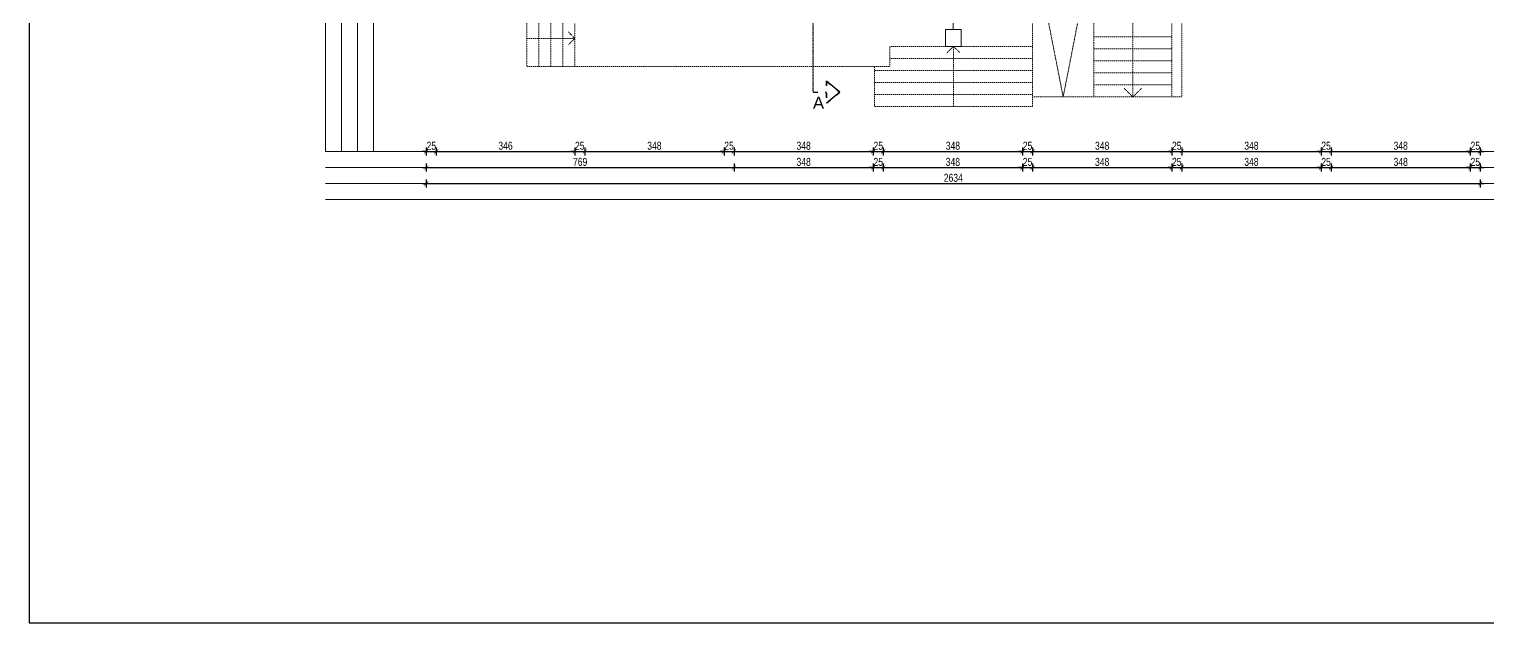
# Model space of a CAD drawing. Header units: millimetres. Extents: x 195897 to 285417, y -229751 to -116129.
# Drawn here: x 202089 to 205734, y -224978 to -223496 of the extents above; entities that cross this region are included whole.
import ezdxf
from ezdxf.enums import TextEntityAlignment as Align

# ---------------------------------------------------------------- set-up
doc = ezdxf.new("R2010")
doc.units = ezdxf.units.MM
doc.header["$PDMODE"] = 2
doc.linetypes.add('ACAD_ISO03W100', pattern=[30, 12, -18])
doc.linetypes.add('HIDDEN', pattern=[0.375, 0.25, -0.125])
doc.layers.get('0').update_dxf_attribs({"lineweight": 0})
doc.layers.get('Defpoints').update_dxf_attribs({"color": 250, "lineweight": 0})
for name, color, linetype, lineweight in [('05-podgled-tanko', 144, 'HIDDEN', 0), ('07-kote', 70, 'Continuous', 9), ('09-oznaka stavke', 1, 'Continuous', 0), ('Kote', 1, 'Continuous', 15)]:
    doc.layers.add(name, color=color, linetype=linetype, lineweight=lineweight)
doc.layers.add('SAST_Linija sastavnice', color=255, linetype='Continuous', plot=False)
doc.layers.add('zidovi', color=1, linetype='Continuous')
doc.styles.add('isocpeur', font='isocpeur.ttf')
doc.styles.add('OPIS', font='hrcom.shx', dxfattribs={"width": 0.8, "height": 20})
doc.styles.add('Tekst15', font='arial.ttf', dxfattribs={"height": 15})
doc.dimstyles.new('ISO-25', dxfattribs={"dimtxt": 20, "dimasz": 10, "dimexe": 10, "dimexo": 10, "dimgap": 4, "dimtad": 1, "dimdec": 0, "dimtxsty": 'OPIS', "dimblk": 'ARCHTICK', "dimcen": 10, "dimdle": 10, "dimadec": 0, "dimazin": 0, "dimtfac": 1, "dimtdec": 0, "dimtix": 1, "dimtmove": 0, "dimatfit": 3, "dimldrblk": 'ARCHTICK', "dimfxl": 10, "dimfxlon": 1, "dimarcsym": 0})

# ---------------------------------------------------------------- blocks, each defined once
blk = doc.blocks.new('_ArchTick')
at = {"color": 0, "linetype": 'ByBlock', "lineweight": 0, "const_width": 0.15}
blk.add_lwpolyline([(-0.5, -0.5), (0.5, 0.5)], dxfattribs=at)
blk = doc.blocks.new('*D704')
at = {"layer": '07-kote', "color": 0, "linetype": 'Continuous', "lineweight": -2, "ltscale": 0.5, "transparency": 16777216}
for p, q in [((203081.4, -223801), (203071.4, -223801)), ((203081.4, -223791), (203081.4, -223811)), ((203081.4, -223801), (203106.4, -223801)), ((203106.4, -223791), (203106.4, -223811)), ((203106.4, -223801), (203116.4, -223801))]:
    blk.add_line(p, q, dxfattribs=at)
at = {"layer": 'Defpoints', "color": 0, "linetype": 'Continuous', "ltscale": 0.5, "transparency": 16777216}
for p in [(203081.4, -223508.6), (203106.4, -223508.6), (203106.4, -223801)]:
    blk.add_point(p, dxfattribs=at)
at = {"layer": '07-kote', "color": 0, "linetype": 'Continuous', "lineweight": -2, "ltscale": 0.5, "transparency": 16777216, "xscale": 10, "yscale": 10, "zscale": 10}
blk.add_blockref('_ArchTick', (203081.4, -223801), dxfattribs=at)
at = {"layer": '07-kote', "color": 0, "linetype": 'Continuous', "lineweight": -2, "ltscale": 0.5, "transparency": 16777216, "xscale": 10, "yscale": 10, "zscale": 10, "rotation": 180}
blk.add_blockref('_ArchTick', (203106.4, -223801), dxfattribs=at)
at = {"layer": '07-kote', "color": 0, "linetype": 'Continuous', "lineweight": 15, "ltscale": 0.5, "transparency": 16777216, "insert": (203093.9, -223787), "char_height": 20, "attachment_point": 5, "style": 'OPIS'}
blk.add_mtext('25', dxfattribs=at)
blk = doc.blocks.new('*D705')
at = {"layer": '07-kote', "color": 0, "linetype": 'Continuous', "lineweight": -2, "ltscale": 0.5, "transparency": 16777216}
for p, q in [((203096.4, -223801), (203462.4, -223801)), ((203106.4, -223791), (203106.4, -223811)), ((203452.4, -223791), (203452.4, -223811))]:
    blk.add_line(p, q, dxfattribs=at)
at = {"layer": 'Defpoints', "color": 0, "linetype": 'Continuous', "ltscale": 0.5, "transparency": 16777216}
for p in [(203106.4, -223508.6), (203452.4, -223538.6), (203452.4, -223801)]:
    blk.add_point(p, dxfattribs=at)
at = {"layer": '07-kote', "color": 0, "linetype": 'Continuous', "lineweight": -2, "ltscale": 0.5, "transparency": 16777216, "xscale": 10, "yscale": 10, "zscale": 10, "rotation": 180}
blk.add_blockref('_ArchTick', (203106.4, -223801), dxfattribs=at)
at = {"layer": '07-kote', "color": 0, "linetype": 'Continuous', "lineweight": -2, "ltscale": 0.5, "transparency": 16777216, "xscale": 10, "yscale": 10, "zscale": 10}
blk.add_blockref('_ArchTick', (203452.4, -223801), dxfattribs=at)
at = {"layer": '07-kote', "color": 0, "linetype": 'Continuous', "lineweight": 15, "ltscale": 0.5, "transparency": 16777216, "insert": (203279.4, -223787), "char_height": 20, "attachment_point": 5, "style": 'OPIS'}
blk.add_mtext('346', dxfattribs=at)
blk = doc.blocks.new('*D706')
at = {"layer": '07-kote', "color": 0, "linetype": 'Continuous', "lineweight": -2, "ltscale": 0.5, "transparency": 16777216}
for p, q in [((203452.4, -223801), (203442.4, -223801)), ((203452.4, -223791), (203452.4, -223811)), ((203452.4, -223801), (203477.4, -223801)), ((203477.4, -223791), (203477.4, -223811)), ((203477.4, -223801), (203487.4, -223801))]:
    blk.add_line(p, q, dxfattribs=at)
at = {"layer": 'Defpoints', "color": 0, "linetype": 'Continuous', "ltscale": 0.5, "transparency": 16777216}
for p in [(203452.4, -223538.6), (203477.4, -223538.6), (203477.4, -223801)]:
    blk.add_point(p, dxfattribs=at)
at = {"layer": '07-kote', "color": 0, "linetype": 'Continuous', "lineweight": -2, "ltscale": 0.5, "transparency": 16777216, "xscale": 10, "yscale": 10, "zscale": 10}
blk.add_blockref('_ArchTick', (203452.4, -223801), dxfattribs=at)
at = {"layer": '07-kote', "color": 0, "linetype": 'Continuous', "lineweight": -2, "ltscale": 0.5, "transparency": 16777216, "xscale": 10, "yscale": 10, "zscale": 10, "rotation": 180}
blk.add_blockref('_ArchTick', (203477.4, -223801), dxfattribs=at)
at = {"layer": '07-kote', "color": 0, "linetype": 'Continuous', "lineweight": 15, "ltscale": 0.5, "transparency": 16777216, "insert": (203464.9, -223787), "char_height": 20, "attachment_point": 5, "style": 'OPIS'}
blk.add_mtext('25', dxfattribs=at)
blk = doc.blocks.new('*D707')
at = {"layer": '07-kote', "color": 0, "linetype": 'Continuous', "lineweight": -2, "ltscale": 0.5, "transparency": 16777216}
for p, q in [((203467.4, -223801), (203835.4, -223801)), ((203477.4, -223791), (203477.4, -223811)), ((203825.4, -223791), (203825.4, -223811))]:
    blk.add_line(p, q, dxfattribs=at)
at = {"layer": 'Defpoints', "color": 0, "linetype": 'Continuous', "ltscale": 0.5, "transparency": 16777216}
for p in [(203477.4, -223538.6), (203825.4, -223538.6), (203825.4, -223801)]:
    blk.add_point(p, dxfattribs=at)
at = {"layer": '07-kote', "color": 0, "linetype": 'Continuous', "lineweight": -2, "ltscale": 0.5, "transparency": 16777216, "xscale": 10, "yscale": 10, "zscale": 10, "rotation": 180}
blk.add_blockref('_ArchTick', (203477.4, -223801), dxfattribs=at)
at = {"layer": '07-kote', "color": 0, "linetype": 'Continuous', "lineweight": -2, "ltscale": 0.5, "transparency": 16777216, "xscale": 10, "yscale": 10, "zscale": 10}
blk.add_blockref('_ArchTick', (203825.4, -223801), dxfattribs=at)
at = {"layer": '07-kote', "color": 0, "linetype": 'Continuous', "lineweight": 15, "ltscale": 0.5, "transparency": 16777216, "insert": (203651.4, -223787), "char_height": 20, "attachment_point": 5, "style": 'OPIS'}
blk.add_mtext('348', dxfattribs=at)
blk = doc.blocks.new('*D708')
at = {"layer": '07-kote', "color": 0, "linetype": 'Continuous', "lineweight": -2, "ltscale": 0.5, "transparency": 16777216}
for p, q in [((203825.4, -223801), (203815.4, -223801)), ((203825.4, -223791), (203825.4, -223811)), ((203825.4, -223801), (203850.4, -223801)), ((203850.4, -223791), (203850.4, -223811)), ((203850.4, -223801), (203860.4, -223801))]:
    blk.add_line(p, q, dxfattribs=at)
at = {"layer": 'Defpoints', "color": 0, "linetype": 'Continuous', "ltscale": 0.5, "transparency": 16777216}
for p in [(203825.4, -223538.6), (203850.4, -223538.6), (203850.4, -223801)]:
    blk.add_point(p, dxfattribs=at)
at = {"layer": '07-kote', "color": 0, "linetype": 'Continuous', "lineweight": -2, "ltscale": 0.5, "transparency": 16777216, "xscale": 10, "yscale": 10, "zscale": 10}
blk.add_blockref('_ArchTick', (203825.4, -223801), dxfattribs=at)
at = {"layer": '07-kote', "color": 0, "linetype": 'Continuous', "lineweight": -2, "ltscale": 0.5, "transparency": 16777216, "xscale": 10, "yscale": 10, "zscale": 10, "rotation": 180}
blk.add_blockref('_ArchTick', (203850.4, -223801), dxfattribs=at)
at = {"layer": '07-kote', "color": 0, "linetype": 'Continuous', "lineweight": 15, "ltscale": 0.5, "transparency": 16777216, "insert": (203837.9, -223787), "char_height": 20, "attachment_point": 5, "style": 'OPIS'}
blk.add_mtext('25', dxfattribs=at)
blk = doc.blocks.new('*D709')
at = {"layer": '07-kote', "color": 0, "linetype": 'Continuous', "lineweight": -2, "ltscale": 0.5, "transparency": 16777216}
for p, q in [((203840.4, -223801), (204208.4, -223801)), ((203850.4, -223791), (203850.4, -223811)), ((204198.4, -223791), (204198.4, -223811))]:
    blk.add_line(p, q, dxfattribs=at)
at = {"layer": 'Defpoints', "color": 0, "linetype": 'Continuous', "ltscale": 0.5, "transparency": 16777216}
for p in [(203850.4, -223538.6), (204198.4, -223538.6), (204198.4, -223801)]:
    blk.add_point(p, dxfattribs=at)
at = {"layer": '07-kote', "color": 0, "linetype": 'Continuous', "lineweight": -2, "ltscale": 0.5, "transparency": 16777216, "xscale": 10, "yscale": 10, "zscale": 10, "rotation": 180}
blk.add_blockref('_ArchTick', (203850.4, -223801), dxfattribs=at)
at = {"layer": '07-kote', "color": 0, "linetype": 'Continuous', "lineweight": -2, "ltscale": 0.5, "transparency": 16777216, "xscale": 10, "yscale": 10, "zscale": 10}
blk.add_blockref('_ArchTick', (204198.4, -223801), dxfattribs=at)
at = {"layer": '07-kote', "color": 0, "linetype": 'Continuous', "lineweight": 15, "ltscale": 0.5, "transparency": 16777216, "insert": (204024.4, -223787), "char_height": 20, "attachment_point": 5, "style": 'OPIS'}
blk.add_mtext('348', dxfattribs=at)
blk = doc.blocks.new('*D710')
at = {"layer": '07-kote', "color": 0, "linetype": 'Continuous', "lineweight": -2, "ltscale": 0.5, "transparency": 16777216}
for p, q in [((204198.4, -223801), (204188.4, -223801)), ((204198.4, -223791), (204198.4, -223811)), ((204198.4, -223801), (204223.4, -223801)), ((204223.4, -223791), (204223.4, -223811)), ((204223.4, -223801), (204233.4, -223801))]:
    blk.add_line(p, q, dxfattribs=at)
at = {"layer": 'Defpoints', "color": 0, "linetype": 'Continuous', "ltscale": 0.5, "transparency": 16777216}
for p in [(204198.4, -223538.6), (204223.4, -223538.6), (204223.4, -223801)]:
    blk.add_point(p, dxfattribs=at)
at = {"layer": '07-kote', "color": 0, "linetype": 'Continuous', "lineweight": -2, "ltscale": 0.5, "transparency": 16777216, "xscale": 10, "yscale": 10, "zscale": 10}
blk.add_blockref('_ArchTick', (204198.4, -223801), dxfattribs=at)
at = {"layer": '07-kote', "color": 0, "linetype": 'Continuous', "lineweight": -2, "ltscale": 0.5, "transparency": 16777216, "xscale": 10, "yscale": 10, "zscale": 10, "rotation": 180}
blk.add_blockref('_ArchTick', (204223.4, -223801), dxfattribs=at)
at = {"layer": '07-kote', "color": 0, "linetype": 'Continuous', "lineweight": 15, "ltscale": 0.5, "transparency": 16777216, "insert": (204210.9, -223787), "char_height": 20, "attachment_point": 5, "style": 'OPIS'}
blk.add_mtext('25', dxfattribs=at)
blk = doc.blocks.new('*D711')
at = {"layer": '07-kote', "color": 0, "linetype": 'Continuous', "lineweight": -2, "ltscale": 0.5, "transparency": 16777216}
for p, q in [((204213.4, -223801), (204581.4, -223801)), ((204223.4, -223791), (204223.4, -223811)), ((204571.4, -223791), (204571.4, -223811))]:
    blk.add_line(p, q, dxfattribs=at)
at = {"layer": 'Defpoints', "color": 0, "linetype": 'Continuous', "ltscale": 0.5, "transparency": 16777216}
for p in [(204223.4, -223538.6), (204571.4, -223538.6), (204571.4, -223801)]:
    blk.add_point(p, dxfattribs=at)
at = {"layer": '07-kote', "color": 0, "linetype": 'Continuous', "lineweight": -2, "ltscale": 0.5, "transparency": 16777216, "xscale": 10, "yscale": 10, "zscale": 10, "rotation": 180}
blk.add_blockref('_ArchTick', (204223.4, -223801), dxfattribs=at)
at = {"layer": '07-kote', "color": 0, "linetype": 'Continuous', "lineweight": -2, "ltscale": 0.5, "transparency": 16777216, "xscale": 10, "yscale": 10, "zscale": 10}
blk.add_blockref('_ArchTick', (204571.4, -223801), dxfattribs=at)
at = {"layer": '07-kote', "color": 0, "linetype": 'Continuous', "lineweight": 15, "ltscale": 0.5, "transparency": 16777216, "insert": (204397.4, -223787), "char_height": 20, "attachment_point": 5, "style": 'OPIS'}
blk.add_mtext('348', dxfattribs=at)
blk = doc.blocks.new('*D712')
at = {"layer": '07-kote', "color": 0, "linetype": 'Continuous', "lineweight": -2, "ltscale": 0.5, "transparency": 16777216}
for p, q in [((204571.4, -223801), (204561.4, -223801)), ((204571.4, -223791), (204571.4, -223811)), ((204571.4, -223801), (204596.4, -223801)), ((204596.4, -223791), (204596.4, -223811)), ((204596.4, -223801), (204606.4, -223801))]:
    blk.add_line(p, q, dxfattribs=at)
at = {"layer": 'Defpoints', "color": 0, "linetype": 'Continuous', "ltscale": 0.5, "transparency": 16777216}
for p in [(204571.4, -223538.6), (204596.4, -223538.6), (204596.4, -223801)]:
    blk.add_point(p, dxfattribs=at)
at = {"layer": '07-kote', "color": 0, "linetype": 'Continuous', "lineweight": -2, "ltscale": 0.5, "transparency": 16777216, "xscale": 10, "yscale": 10, "zscale": 10}
blk.add_blockref('_ArchTick', (204571.4, -223801), dxfattribs=at)
at = {"layer": '07-kote', "color": 0, "linetype": 'Continuous', "lineweight": -2, "ltscale": 0.5, "transparency": 16777216, "xscale": 10, "yscale": 10, "zscale": 10, "rotation": 180}
blk.add_blockref('_ArchTick', (204596.4, -223801), dxfattribs=at)
at = {"layer": '07-kote', "color": 0, "linetype": 'Continuous', "lineweight": 15, "ltscale": 0.5, "transparency": 16777216, "insert": (204583.9, -223787), "char_height": 20, "attachment_point": 5, "style": 'OPIS'}
blk.add_mtext('25', dxfattribs=at)
blk = doc.blocks.new('*D713')
at = {"layer": '07-kote', "color": 0, "linetype": 'Continuous', "lineweight": -2, "ltscale": 0.5, "transparency": 16777216}
for p, q in [((204586.4, -223801), (204954.4, -223801)), ((204596.4, -223791), (204596.4, -223811)), ((204944.4, -223791), (204944.4, -223811))]:
    blk.add_line(p, q, dxfattribs=at)
at = {"layer": 'Defpoints', "color": 0, "linetype": 'Continuous', "ltscale": 0.5, "transparency": 16777216}
for p in [(204944.4, -223314.6), (204596.4, -223538.6), (204944.4, -223801)]:
    blk.add_point(p, dxfattribs=at)
at = {"layer": '07-kote', "color": 0, "linetype": 'Continuous', "lineweight": -2, "ltscale": 0.5, "transparency": 16777216, "xscale": 10, "yscale": 10, "zscale": 10, "rotation": 180}
blk.add_blockref('_ArchTick', (204596.4, -223801), dxfattribs=at)
at = {"layer": '07-kote', "color": 0, "linetype": 'Continuous', "lineweight": -2, "ltscale": 0.5, "transparency": 16777216, "xscale": 10, "yscale": 10, "zscale": 10}
blk.add_blockref('_ArchTick', (204944.4, -223801), dxfattribs=at)
at = {"layer": '07-kote', "color": 0, "linetype": 'Continuous', "lineweight": 15, "ltscale": 0.5, "transparency": 16777216, "insert": (204770.4, -223787), "char_height": 20, "attachment_point": 5, "style": 'OPIS'}
blk.add_mtext('348', dxfattribs=at)
blk = doc.blocks.new('*D714')
at = {"layer": '07-kote', "color": 0, "linetype": 'Continuous', "lineweight": -2, "ltscale": 0.5, "transparency": 16777216}
for p, q in [((204944.4, -223801), (204934.4, -223801)), ((204944.4, -223791), (204944.4, -223811)), ((204944.4, -223801), (204969.4, -223801)), ((204969.4, -223791), (204969.4, -223811)), ((204969.4, -223801), (204979.4, -223801))]:
    blk.add_line(p, q, dxfattribs=at)
at = {"layer": 'Defpoints', "color": 0, "linetype": 'Continuous', "ltscale": 0.5, "transparency": 16777216}
for p in [(204944.4, -223314.6), (204969.4, -223314.6), (204969.4, -223801)]:
    blk.add_point(p, dxfattribs=at)
at = {"layer": '07-kote', "color": 0, "linetype": 'Continuous', "lineweight": -2, "ltscale": 0.5, "transparency": 16777216, "xscale": 10, "yscale": 10, "zscale": 10}
blk.add_blockref('_ArchTick', (204944.4, -223801), dxfattribs=at)
at = {"layer": '07-kote', "color": 0, "linetype": 'Continuous', "lineweight": -2, "ltscale": 0.5, "transparency": 16777216, "xscale": 10, "yscale": 10, "zscale": 10, "rotation": 180}
blk.add_blockref('_ArchTick', (204969.4, -223801), dxfattribs=at)
at = {"layer": '07-kote', "color": 0, "linetype": 'Continuous', "lineweight": 15, "ltscale": 0.5, "transparency": 16777216, "insert": (204956.9, -223787), "char_height": 20, "attachment_point": 5, "style": 'OPIS'}
blk.add_mtext('25', dxfattribs=at)
blk = doc.blocks.new('*D715')
at = {"layer": '07-kote', "color": 0, "linetype": 'Continuous', "lineweight": -2, "ltscale": 0.5, "transparency": 16777216}
for p, q in [((204959.4, -223801), (205327.4, -223801)), ((204969.4, -223791), (204969.4, -223811)), ((205317.4, -223791), (205317.4, -223811))]:
    blk.add_line(p, q, dxfattribs=at)
at = {"layer": 'Defpoints', "color": 0, "linetype": 'Continuous', "ltscale": 0.5, "transparency": 16777216}
for p in [(204969.4, -223314.6), (205317.4, -223314.6), (205317.4, -223801)]:
    blk.add_point(p, dxfattribs=at)
at = {"layer": '07-kote', "color": 0, "linetype": 'Continuous', "lineweight": -2, "ltscale": 0.5, "transparency": 16777216, "xscale": 10, "yscale": 10, "zscale": 10, "rotation": 180}
blk.add_blockref('_ArchTick', (204969.4, -223801), dxfattribs=at)
at = {"layer": '07-kote', "color": 0, "linetype": 'Continuous', "lineweight": -2, "ltscale": 0.5, "transparency": 16777216, "xscale": 10, "yscale": 10, "zscale": 10}
blk.add_blockref('_ArchTick', (205317.4, -223801), dxfattribs=at)
at = {"layer": '07-kote', "color": 0, "linetype": 'Continuous', "lineweight": 15, "ltscale": 0.5, "transparency": 16777216, "insert": (205143.4, -223787), "char_height": 20, "attachment_point": 5, "style": 'OPIS'}
blk.add_mtext('348', dxfattribs=at)
blk = doc.blocks.new('*D716')
at = {"layer": '07-kote', "color": 0, "linetype": 'Continuous', "lineweight": -2, "ltscale": 0.5, "transparency": 16777216}
for p, q in [((205317.4, -223801), (205307.4, -223801)), ((205317.4, -223791), (205317.4, -223811)), ((205317.4, -223801), (205342.4, -223801)), ((205342.4, -223791), (205342.4, -223811)), ((205342.4, -223801), (205352.4, -223801))]:
    blk.add_line(p, q, dxfattribs=at)
at = {"layer": 'Defpoints', "color": 0, "linetype": 'Continuous', "ltscale": 0.5, "transparency": 16777216}
for p in [(205317.4, -223314.6), (205342.4, -223314.6), (205342.4, -223801)]:
    blk.add_point(p, dxfattribs=at)
at = {"layer": '07-kote', "color": 0, "linetype": 'Continuous', "lineweight": -2, "ltscale": 0.5, "transparency": 16777216, "xscale": 10, "yscale": 10, "zscale": 10}
blk.add_blockref('_ArchTick', (205317.4, -223801), dxfattribs=at)
at = {"layer": '07-kote', "color": 0, "linetype": 'Continuous', "lineweight": -2, "ltscale": 0.5, "transparency": 16777216, "xscale": 10, "yscale": 10, "zscale": 10, "rotation": 180}
blk.add_blockref('_ArchTick', (205342.4, -223801), dxfattribs=at)
at = {"layer": '07-kote', "color": 0, "linetype": 'Continuous', "lineweight": 15, "ltscale": 0.5, "transparency": 16777216, "insert": (205329.9, -223787), "char_height": 20, "attachment_point": 5, "style": 'OPIS'}
blk.add_mtext('25', dxfattribs=at)
blk = doc.blocks.new('*D717')
at = {"layer": '07-kote', "color": 0, "linetype": 'Continuous', "lineweight": -2, "ltscale": 0.5, "transparency": 16777216}
for p, q in [((205332.4, -223801), (205700.4, -223801)), ((205342.4, -223791), (205342.4, -223811)), ((205690.4, -223791), (205690.4, -223811))]:
    blk.add_line(p, q, dxfattribs=at)
at = {"layer": 'Defpoints', "color": 0, "linetype": 'Continuous', "ltscale": 0.5, "transparency": 16777216}
for p in [(205342.4, -223314.6), (205690.4, -223314.6), (205690.4, -223801)]:
    blk.add_point(p, dxfattribs=at)
at = {"layer": '07-kote', "color": 0, "linetype": 'Continuous', "lineweight": -2, "ltscale": 0.5, "transparency": 16777216, "xscale": 10, "yscale": 10, "zscale": 10, "rotation": 180}
blk.add_blockref('_ArchTick', (205342.4, -223801), dxfattribs=at)
at = {"layer": '07-kote', "color": 0, "linetype": 'Continuous', "lineweight": -2, "ltscale": 0.5, "transparency": 16777216, "xscale": 10, "yscale": 10, "zscale": 10}
blk.add_blockref('_ArchTick', (205690.4, -223801), dxfattribs=at)
at = {"layer": '07-kote', "color": 0, "linetype": 'Continuous', "lineweight": 15, "ltscale": 0.5, "transparency": 16777216, "insert": (205516.4, -223787), "char_height": 20, "attachment_point": 5, "style": 'OPIS'}
blk.add_mtext('348', dxfattribs=at)
blk = doc.blocks.new('*D718')
at = {"layer": '07-kote', "color": 0, "linetype": 'Continuous', "lineweight": -2, "ltscale": 0.5, "transparency": 16777216}
for p, q in [((205690.4, -223801), (205680.4, -223801)), ((205690.4, -223791), (205690.4, -223811)), ((205690.4, -223801), (205715.4, -223801)), ((205715.4, -223791), (205715.4, -223811)), ((205715.4, -223801), (205725.4, -223801))]:
    blk.add_line(p, q, dxfattribs=at)
at = {"layer": 'Defpoints', "color": 0, "linetype": 'Continuous', "ltscale": 0.5, "transparency": 16777216}
for p in [(205690.4, -223314.6), (205715.4, -223314.6), (205715.4, -223801)]:
    blk.add_point(p, dxfattribs=at)
at = {"layer": '07-kote', "color": 0, "linetype": 'Continuous', "lineweight": -2, "ltscale": 0.5, "transparency": 16777216, "xscale": 10, "yscale": 10, "zscale": 10}
blk.add_blockref('_ArchTick', (205690.4, -223801), dxfattribs=at)
at = {"layer": '07-kote', "color": 0, "linetype": 'Continuous', "lineweight": -2, "ltscale": 0.5, "transparency": 16777216, "xscale": 10, "yscale": 10, "zscale": 10, "rotation": 180}
blk.add_blockref('_ArchTick', (205715.4, -223801), dxfattribs=at)
at = {"layer": '07-kote', "color": 0, "linetype": 'Continuous', "lineweight": 15, "ltscale": 0.5, "transparency": 16777216, "insert": (205702.9, -223787), "char_height": 20, "attachment_point": 5, "style": 'OPIS'}
blk.add_mtext('25', dxfattribs=at)
blk = doc.blocks.new('*D719')
at = {"layer": '07-kote', "color": 0, "linetype": 'Continuous', "lineweight": -2, "ltscale": 0.5, "transparency": 16777216}
for p, q in [((203071.4, -223841.3), (203860.4, -223841.3)), ((203081.4, -223831.3), (203081.4, -223851.3)), ((203850.4, -223831.3), (203850.4, -223851.3))]:
    blk.add_line(p, q, dxfattribs=at)
at = {"layer": 'Defpoints', "color": 0, "linetype": 'Continuous', "ltscale": 0.5, "transparency": 16777216}
for p in [(203081.4, -223508.6), (203850.4, -223508.6), (203850.4, -223841.3)]:
    blk.add_point(p, dxfattribs=at)
at = {"layer": '07-kote', "color": 0, "linetype": 'Continuous', "lineweight": -2, "ltscale": 0.5, "transparency": 16777216, "xscale": 10, "yscale": 10, "zscale": 10, "rotation": 180}
blk.add_blockref('_ArchTick', (203081.4, -223841.3), dxfattribs=at)
at = {"layer": '07-kote', "color": 0, "linetype": 'Continuous', "lineweight": -2, "ltscale": 0.5, "transparency": 16777216, "xscale": 10, "yscale": 10, "zscale": 10}
blk.add_blockref('_ArchTick', (203850.4, -223841.3), dxfattribs=at)
at = {"layer": '07-kote', "color": 0, "linetype": 'Continuous', "lineweight": 15, "ltscale": 0.5, "transparency": 16777216, "insert": (203465.9, -223827.3), "char_height": 20, "attachment_point": 5, "style": 'OPIS'}
blk.add_mtext('769', dxfattribs=at)
blk = doc.blocks.new('*D720')
at = {"layer": '07-kote', "color": 0, "linetype": 'Continuous', "lineweight": -2, "ltscale": 0.5, "transparency": 16777216}
for p, q in [((203840.4, -223841.3), (204208.4, -223841.3)), ((203850.4, -223831.3), (203850.4, -223851.3)), ((204198.4, -223831.3), (204198.4, -223851.3))]:
    blk.add_line(p, q, dxfattribs=at)
at = {"layer": 'Defpoints', "color": 0, "linetype": 'Continuous', "ltscale": 0.5, "transparency": 16777216}
for p in [(203850.4, -223508.6), (204198.4, -223538.6), (204198.4, -223841.3)]:
    blk.add_point(p, dxfattribs=at)
at = {"layer": '07-kote', "color": 0, "linetype": 'Continuous', "lineweight": -2, "ltscale": 0.5, "transparency": 16777216, "xscale": 10, "yscale": 10, "zscale": 10, "rotation": 180}
blk.add_blockref('_ArchTick', (203850.4, -223841.3), dxfattribs=at)
at = {"layer": '07-kote', "color": 0, "linetype": 'Continuous', "lineweight": -2, "ltscale": 0.5, "transparency": 16777216, "xscale": 10, "yscale": 10, "zscale": 10}
blk.add_blockref('_ArchTick', (204198.4, -223841.3), dxfattribs=at)
at = {"layer": '07-kote', "color": 0, "linetype": 'Continuous', "lineweight": 15, "ltscale": 0.5, "transparency": 16777216, "insert": (204024.4, -223827.3), "char_height": 20, "attachment_point": 5, "style": 'OPIS'}
blk.add_mtext('348', dxfattribs=at)
blk = doc.blocks.new('*D721')
at = {"layer": '07-kote', "color": 0, "linetype": 'Continuous', "lineweight": -2, "ltscale": 0.5, "transparency": 16777216}
for p, q in [((204198.4, -223841.3), (204188.4, -223841.3)), ((204198.4, -223831.3), (204198.4, -223851.3)), ((204198.4, -223841.3), (204223.4, -223841.3)), ((204223.4, -223831.3), (204223.4, -223851.3)), ((204223.4, -223841.3), (204233.4, -223841.3))]:
    blk.add_line(p, q, dxfattribs=at)
at = {"layer": 'Defpoints', "color": 0, "linetype": 'Continuous', "ltscale": 0.5, "transparency": 16777216}
for p in [(204198.4, -223538.6), (204223.4, -223538.6), (204223.4, -223841.3)]:
    blk.add_point(p, dxfattribs=at)
at = {"layer": '07-kote', "color": 0, "linetype": 'Continuous', "lineweight": -2, "ltscale": 0.5, "transparency": 16777216, "xscale": 10, "yscale": 10, "zscale": 10}
blk.add_blockref('_ArchTick', (204198.4, -223841.3), dxfattribs=at)
at = {"layer": '07-kote', "color": 0, "linetype": 'Continuous', "lineweight": -2, "ltscale": 0.5, "transparency": 16777216, "xscale": 10, "yscale": 10, "zscale": 10, "rotation": 180}
blk.add_blockref('_ArchTick', (204223.4, -223841.3), dxfattribs=at)
at = {"layer": '07-kote', "color": 0, "linetype": 'Continuous', "lineweight": 15, "ltscale": 0.5, "transparency": 16777216, "insert": (204210.9, -223827.3), "char_height": 20, "attachment_point": 5, "style": 'OPIS'}
blk.add_mtext('25', dxfattribs=at)
blk = doc.blocks.new('*D722')
at = {"layer": '07-kote', "color": 0, "linetype": 'Continuous', "lineweight": -2, "ltscale": 0.5, "transparency": 16777216}
for p, q in [((204213.4, -223841.3), (204581.4, -223841.3)), ((204223.4, -223831.3), (204223.4, -223851.3)), ((204571.4, -223831.3), (204571.4, -223851.3))]:
    blk.add_line(p, q, dxfattribs=at)
at = {"layer": 'Defpoints', "color": 0, "linetype": 'Continuous', "ltscale": 0.5, "transparency": 16777216}
for p in [(204223.4, -223538.6), (204571.4, -223538.6), (204571.4, -223841.3)]:
    blk.add_point(p, dxfattribs=at)
at = {"layer": '07-kote', "color": 0, "linetype": 'Continuous', "lineweight": -2, "ltscale": 0.5, "transparency": 16777216, "xscale": 10, "yscale": 10, "zscale": 10, "rotation": 180}
blk.add_blockref('_ArchTick', (204223.4, -223841.3), dxfattribs=at)
at = {"layer": '07-kote', "color": 0, "linetype": 'Continuous', "lineweight": -2, "ltscale": 0.5, "transparency": 16777216, "xscale": 10, "yscale": 10, "zscale": 10}
blk.add_blockref('_ArchTick', (204571.4, -223841.3), dxfattribs=at)
at = {"layer": '07-kote', "color": 0, "linetype": 'Continuous', "lineweight": 15, "ltscale": 0.5, "transparency": 16777216, "insert": (204397.4, -223827.3), "char_height": 20, "attachment_point": 5, "style": 'OPIS'}
blk.add_mtext('348', dxfattribs=at)
blk = doc.blocks.new('*D723')
at = {"layer": '07-kote', "color": 0, "linetype": 'Continuous', "lineweight": -2, "ltscale": 0.5, "transparency": 16777216}
for p, q in [((204571.4, -223841.3), (204561.4, -223841.3)), ((204571.4, -223831.3), (204571.4, -223851.3)), ((204571.4, -223841.3), (204596.4, -223841.3)), ((204596.4, -223831.3), (204596.4, -223851.3)), ((204596.4, -223841.3), (204606.4, -223841.3))]:
    blk.add_line(p, q, dxfattribs=at)
at = {"layer": 'Defpoints', "color": 0, "linetype": 'Continuous', "ltscale": 0.5, "transparency": 16777216}
for p in [(204571.4, -223538.6), (204596.4, -223538.6), (204596.4, -223841.3)]:
    blk.add_point(p, dxfattribs=at)
at = {"layer": '07-kote', "color": 0, "linetype": 'Continuous', "lineweight": -2, "ltscale": 0.5, "transparency": 16777216, "xscale": 10, "yscale": 10, "zscale": 10}
blk.add_blockref('_ArchTick', (204571.4, -223841.3), dxfattribs=at)
at = {"layer": '07-kote', "color": 0, "linetype": 'Continuous', "lineweight": -2, "ltscale": 0.5, "transparency": 16777216, "xscale": 10, "yscale": 10, "zscale": 10, "rotation": 180}
blk.add_blockref('_ArchTick', (204596.4, -223841.3), dxfattribs=at)
at = {"layer": '07-kote', "color": 0, "linetype": 'Continuous', "lineweight": 15, "ltscale": 0.5, "transparency": 16777216, "insert": (204583.9, -223827.3), "char_height": 20, "attachment_point": 5, "style": 'OPIS'}
blk.add_mtext('25', dxfattribs=at)
blk = doc.blocks.new('*D724')
at = {"layer": '07-kote', "color": 0, "linetype": 'Continuous', "lineweight": -2, "ltscale": 0.5, "transparency": 16777216}
for p, q in [((204586.4, -223841.3), (204954.4, -223841.3)), ((204596.4, -223831.3), (204596.4, -223851.3)), ((204944.4, -223831.3), (204944.4, -223851.3))]:
    blk.add_line(p, q, dxfattribs=at)
at = {"layer": 'Defpoints', "color": 0, "linetype": 'Continuous', "ltscale": 0.5, "transparency": 16777216}
for p in [(204944.4, -223225), (204596.4, -223538.6), (204944.4, -223841.3)]:
    blk.add_point(p, dxfattribs=at)
at = {"layer": '07-kote', "color": 0, "linetype": 'Continuous', "lineweight": -2, "ltscale": 0.5, "transparency": 16777216, "xscale": 10, "yscale": 10, "zscale": 10, "rotation": 180}
blk.add_blockref('_ArchTick', (204596.4, -223841.3), dxfattribs=at)
at = {"layer": '07-kote', "color": 0, "linetype": 'Continuous', "lineweight": -2, "ltscale": 0.5, "transparency": 16777216, "xscale": 10, "yscale": 10, "zscale": 10}
blk.add_blockref('_ArchTick', (204944.4, -223841.3), dxfattribs=at)
at = {"layer": '07-kote', "color": 0, "linetype": 'Continuous', "lineweight": 15, "ltscale": 0.5, "transparency": 16777216, "insert": (204770.4, -223827.3), "char_height": 20, "attachment_point": 5, "style": 'OPIS'}
blk.add_mtext('348', dxfattribs=at)
blk = doc.blocks.new('*D725')
at = {"layer": '07-kote', "color": 0, "linetype": 'Continuous', "lineweight": -2, "ltscale": 0.5, "transparency": 16777216}
for p, q in [((204944.4, -223841.3), (204934.4, -223841.3)), ((204944.4, -223831.3), (204944.4, -223851.3)), ((204944.4, -223841.3), (204969.4, -223841.3)), ((204969.4, -223831.3), (204969.4, -223851.3)), ((204969.4, -223841.3), (204979.4, -223841.3))]:
    blk.add_line(p, q, dxfattribs=at)
at = {"layer": 'Defpoints', "color": 0, "linetype": 'Continuous', "ltscale": 0.5, "transparency": 16777216}
for p in [(204944.4, -223314.6), (204969.4, -223314.6), (204969.4, -223841.3)]:
    blk.add_point(p, dxfattribs=at)
at = {"layer": '07-kote', "color": 0, "linetype": 'Continuous', "lineweight": -2, "ltscale": 0.5, "transparency": 16777216, "xscale": 10, "yscale": 10, "zscale": 10}
blk.add_blockref('_ArchTick', (204944.4, -223841.3), dxfattribs=at)
at = {"layer": '07-kote', "color": 0, "linetype": 'Continuous', "lineweight": -2, "ltscale": 0.5, "transparency": 16777216, "xscale": 10, "yscale": 10, "zscale": 10, "rotation": 180}
blk.add_blockref('_ArchTick', (204969.4, -223841.3), dxfattribs=at)
at = {"layer": '07-kote', "color": 0, "linetype": 'Continuous', "lineweight": 15, "ltscale": 0.5, "transparency": 16777216, "insert": (204956.9, -223827.3), "char_height": 20, "attachment_point": 5, "style": 'OPIS'}
blk.add_mtext('25', dxfattribs=at)
blk = doc.blocks.new('*D726')
at = {"layer": '07-kote', "color": 0, "linetype": 'Continuous', "lineweight": -2, "ltscale": 0.5, "transparency": 16777216}
for p, q in [((204959.4, -223841.3), (205327.4, -223841.3)), ((204969.4, -223831.3), (204969.4, -223851.3)), ((205317.4, -223831.3), (205317.4, -223851.3))]:
    blk.add_line(p, q, dxfattribs=at)
at = {"layer": 'Defpoints', "color": 0, "linetype": 'Continuous', "ltscale": 0.5, "transparency": 16777216}
for p in [(204969.4, -223314.6), (205317.4, -223314.6), (205317.4, -223841.3)]:
    blk.add_point(p, dxfattribs=at)
at = {"layer": '07-kote', "color": 0, "linetype": 'Continuous', "lineweight": -2, "ltscale": 0.5, "transparency": 16777216, "xscale": 10, "yscale": 10, "zscale": 10, "rotation": 180}
blk.add_blockref('_ArchTick', (204969.4, -223841.3), dxfattribs=at)
at = {"layer": '07-kote', "color": 0, "linetype": 'Continuous', "lineweight": -2, "ltscale": 0.5, "transparency": 16777216, "xscale": 10, "yscale": 10, "zscale": 10}
blk.add_blockref('_ArchTick', (205317.4, -223841.3), dxfattribs=at)
at = {"layer": '07-kote', "color": 0, "linetype": 'Continuous', "lineweight": 15, "ltscale": 0.5, "transparency": 16777216, "insert": (205143.4, -223827.3), "char_height": 20, "attachment_point": 5, "style": 'OPIS'}
blk.add_mtext('348', dxfattribs=at)
blk = doc.blocks.new('*D727')
at = {"layer": '07-kote', "color": 0, "linetype": 'Continuous', "lineweight": -2, "ltscale": 0.5, "transparency": 16777216}
for p, q in [((205317.4, -223841.3), (205307.4, -223841.3)), ((205317.4, -223831.3), (205317.4, -223851.3)), ((205317.4, -223841.3), (205342.4, -223841.3)), ((205342.4, -223831.3), (205342.4, -223851.3)), ((205342.4, -223841.3), (205352.4, -223841.3))]:
    blk.add_line(p, q, dxfattribs=at)
at = {"layer": 'Defpoints', "color": 0, "linetype": 'Continuous', "ltscale": 0.5, "transparency": 16777216}
for p in [(205317.4, -223314.6), (205342.4, -223314.6), (205342.4, -223841.3)]:
    blk.add_point(p, dxfattribs=at)
at = {"layer": '07-kote', "color": 0, "linetype": 'Continuous', "lineweight": -2, "ltscale": 0.5, "transparency": 16777216, "xscale": 10, "yscale": 10, "zscale": 10}
blk.add_blockref('_ArchTick', (205317.4, -223841.3), dxfattribs=at)
at = {"layer": '07-kote', "color": 0, "linetype": 'Continuous', "lineweight": -2, "ltscale": 0.5, "transparency": 16777216, "xscale": 10, "yscale": 10, "zscale": 10, "rotation": 180}
blk.add_blockref('_ArchTick', (205342.4, -223841.3), dxfattribs=at)
at = {"layer": '07-kote', "color": 0, "linetype": 'Continuous', "lineweight": 15, "ltscale": 0.5, "transparency": 16777216, "insert": (205329.9, -223827.3), "char_height": 20, "attachment_point": 5, "style": 'OPIS'}
blk.add_mtext('25', dxfattribs=at)
blk = doc.blocks.new('*D728')
at = {"layer": '07-kote', "color": 0, "linetype": 'Continuous', "lineweight": -2, "ltscale": 0.5, "transparency": 16777216}
for p, q in [((205332.4, -223841.3), (205700.4, -223841.3)), ((205342.4, -223831.3), (205342.4, -223851.3)), ((205690.4, -223831.3), (205690.4, -223851.3))]:
    blk.add_line(p, q, dxfattribs=at)
at = {"layer": 'Defpoints', "color": 0, "linetype": 'Continuous', "ltscale": 0.5, "transparency": 16777216}
for p in [(205342.4, -223314.6), (205690.4, -223314.6), (205690.4, -223841.3)]:
    blk.add_point(p, dxfattribs=at)
at = {"layer": '07-kote', "color": 0, "linetype": 'Continuous', "lineweight": -2, "ltscale": 0.5, "transparency": 16777216, "xscale": 10, "yscale": 10, "zscale": 10, "rotation": 180}
blk.add_blockref('_ArchTick', (205342.4, -223841.3), dxfattribs=at)
at = {"layer": '07-kote', "color": 0, "linetype": 'Continuous', "lineweight": -2, "ltscale": 0.5, "transparency": 16777216, "xscale": 10, "yscale": 10, "zscale": 10}
blk.add_blockref('_ArchTick', (205690.4, -223841.3), dxfattribs=at)
at = {"layer": '07-kote', "color": 0, "linetype": 'Continuous', "lineweight": 15, "ltscale": 0.5, "transparency": 16777216, "insert": (205516.4, -223827.3), "char_height": 20, "attachment_point": 5, "style": 'OPIS'}
blk.add_mtext('348', dxfattribs=at)
blk = doc.blocks.new('*D729')
at = {"layer": '07-kote', "color": 0, "linetype": 'Continuous', "lineweight": -2, "ltscale": 0.5, "transparency": 16777216}
for p, q in [((205690.4, -223841.3), (205680.4, -223841.3)), ((205690.4, -223831.3), (205690.4, -223851.3)), ((205690.4, -223841.3), (205715.4, -223841.3)), ((205715.4, -223831.3), (205715.4, -223851.3)), ((205715.4, -223841.3), (205725.4, -223841.3))]:
    blk.add_line(p, q, dxfattribs=at)
at = {"layer": 'Defpoints', "color": 0, "linetype": 'Continuous', "ltscale": 0.5, "transparency": 16777216}
for p in [(205690.4, -223314.6), (205715.4, -223314.6), (205715.4, -223841.3)]:
    blk.add_point(p, dxfattribs=at)
at = {"layer": '07-kote', "color": 0, "linetype": 'Continuous', "lineweight": -2, "ltscale": 0.5, "transparency": 16777216, "xscale": 10, "yscale": 10, "zscale": 10}
blk.add_blockref('_ArchTick', (205690.4, -223841.3), dxfattribs=at)
at = {"layer": '07-kote', "color": 0, "linetype": 'Continuous', "lineweight": -2, "ltscale": 0.5, "transparency": 16777216, "xscale": 10, "yscale": 10, "zscale": 10, "rotation": 180}
blk.add_blockref('_ArchTick', (205715.4, -223841.3), dxfattribs=at)
at = {"layer": '07-kote', "color": 0, "linetype": 'Continuous', "lineweight": 15, "ltscale": 0.5, "transparency": 16777216, "insert": (205702.9, -223827.3), "char_height": 20, "attachment_point": 5, "style": 'OPIS'}
blk.add_mtext('25', dxfattribs=at)
blk = doc.blocks.new('*D1115')
at = {"layer": '07-kote', "color": 0, "linetype": 'ByBlock', "lineweight": -2, "ltscale": 5, "transparency": 16777216}
for p, q in [((203071.4, -223881), (205725.4, -223881)), ((203081.4, -223871), (203081.4, -223891)), ((205715.4, -223871), (205715.4, -223891))]:
    blk.add_line(p, q, dxfattribs=at)
at = {"layer": 'Defpoints', "color": 0, "linetype": 'ByBlock', "ltscale": 5, "transparency": 16777216}
for p in [(205715.4, -223225), (203081.4, -223419), (205715.4, -223881)]:
    blk.add_point(p, dxfattribs=at)
at = {"layer": '07-kote', "color": 0, "linetype": 'ByBlock', "lineweight": -2, "ltscale": 5, "transparency": 16777216, "xscale": 10, "yscale": 10, "zscale": 10, "rotation": 180}
blk.add_blockref('_ArchTick', (203081.4, -223881), dxfattribs=at)
at = {"layer": '07-kote', "color": 0, "linetype": 'ByBlock', "lineweight": -2, "ltscale": 5, "transparency": 16777216, "xscale": 10, "yscale": 10, "zscale": 10}
blk.add_blockref('_ArchTick', (205715.4, -223881), dxfattribs=at)
at = {"layer": '07-kote', "color": 0, "linetype": 'ByBlock', "ltscale": 5, "transparency": 16777216, "insert": (204398.4, -223867), "char_height": 20, "attachment_point": 5, "style": 'OPIS'}
blk.add_mtext('2634', dxfattribs=at)
blk = doc.blocks.new('*U1880')
blk.add_lwpolyline([(0, 31), (0, -59.2)])
blk.add_lwpolyline([(-20.3, -102.9), (-20.3, -59.2), (20.3, -59.2), (20.3, -102.9)], close=True)
at = {"style": 'isocpeur', "width": 0.75}
for tag, p in [('SIR', (-12, -15.6)), ('VIS', (12, -15.6))]:
    blk.add_attdef(tag, text='', height=15, rotation=90, dxfattribs=at).set_placement(p, align=Align.MIDDLE)
blk.add_attdef('BR', text='', height=20, dxfattribs=at).set_placement((0, -81), align=Align.MIDDLE_CENTER)

msp = doc.modelspace()

# ---------------------------------------------------------------- linework, layer by layer
at = {"layer": '05-podgled-tanko'}
for p, q in [((204969.4, -223225), (204969.4, -223665)), ((204749.4, -223530), (204749.4, -223275)), ((204846.9, -223665), (204846.9, -223275)), ((204944.4, -223335), (204944.4, -223665)), ((203332.4, -223589), (203332.4, -223449)), ((203362.4, -223589), (203362.4, -223449)), ((203392.4, -223589), (203392.4, -223449)), ((203422.4, -223589), (203422.4, -223449)), ((203452.4, -223449), (203452.4, -223589)), ((204596.4, -223449), (204596.4, -223539)), ((203452.4, -223519), (203332.4, -223519)), ((203452.4, -223519), (203436.3, -223502.8)), ((203452.4, -223519), (203436.3, -223535.2)), ((204749.4, -223515), (204764.4, -223515)), ((204764.4, -223515), (204944.4, -223515)), ((204596.4, -223539), (204239.4, -223539)), ((204239.4, -223539), (204239.4, -223589)), ((204398.9, -223539), (204382.8, -223555.2)), ((204398.9, -223539), (204398.9, -223689)), ((204398.9, -223539), (204415.1, -223555.2)), ((204596.4, -223539), (204596.4, -223665)), ((204749.4, -223530), (204749.4, -223665)), ((204749.4, -223545), (204944.4, -223545)), ((203452.4, -223589), (203332.4, -223589)), ((203452.4, -223589), (204239.4, -223589)), ((204201.4, -223689), (204201.4, -223589)), ((204596.4, -223569), (204239.4, -223569)), ((204749.4, -223575), (204944.4, -223575)), ((204596.4, -223599), (204201.4, -223599)), ((204596.4, -223629), (204201.4, -223629)), ((204749.4, -223605), (204944.4, -223605)), ((204596.4, -223659), (204201.4, -223659)), ((204944.4, -223665), (204596.4, -223665)), ((204749.4, -223635), (204944.4, -223635)), ((204846.9, -223665), (204824.7, -223642.8)), ((204846.9, -223665), (204869.2, -223642.8)), ((204944.4, -223665), (204969.4, -223665))]:
    msp.add_line(p, q, dxfattribs=at).dxf.unprotected_set("ltscale", 0)
for points in [[(204596.4, -223275), (204672.9, -223665), (204749.4, -223275)], [(204596.4, -223659), (204596.4, -223689), (204201.4, -223689)]]:
    msp.add_lwpolyline(points, dxfattribs=at).dxf.unprotected_set("ltscale", 0)
at = {"layer": 'Defpoints', "linetype": 'ByBlock', "ltscale": 5}
for points in [[(202829.9, -223801), (202829.9, -221383.1)], [(202869.9, -223801), (202869.9, -221383.1)], [(202909.9, -223801), (202909.9, -221383.1)], [(202949.9, -223801), (202949.9, -221383.1)], [(202829.9, -223801), (206059.6, -223801)], [(202829.9, -223841), (206059.6, -223841)], [(202829.9, -223881), (206059.6, -223881)], [(202829.9, -223921), (206059.6, -223921)]]:
    msp.add_lwpolyline(points, dxfattribs=at)
at = {"layer": 'SAST_Linija sastavnice'}
msp.add_lwpolyline([(202089, -224977.8), (207727, -224977.8), (207727, -220877.8), (202089, -220877.8)], close=True, dxfattribs=at)
at = {"layer": 'zidovi', "linetype": 'ACAD_ISO03W100', "ltscale": 0.02}
msp.add_line((204048.1, -223653.2), (204048.1, -221341.5), dxfattribs=at)
at = {"layer": 'zidovi'}
for q in [(204081.6, -223625.5), (204081.6, -223681)]:
    msp.add_line((204114.5, -223653.2), q, dxfattribs=at)
at = {"layer": 'zidovi', "linetype": 'ACAD_ISO03W100'}
msp.add_line((204048.1, -223653.2), (204081.6, -223653.2), dxfattribs=at)
at = {"layer": 'zidovi', "linetype": 'ACAD_ISO03W100', "lineweight": 35}
msp.add_lwpolyline([(204114.5, -223653.2), (204081.6, -223625.5), (204081.6, -223681), (204114.5, -223653.2)], dxfattribs=at)

# ---------------------------------------------------------------- block references
at = {"layer": '09-oznaka stavke', "linetype": 'HIDDEN', "ltscale": 50}
ref = msp.add_blockref('*U1880', (204398.4, -223438.7), dxfattribs=dict(at, xscale=0.9750000000000001, yscale=0.9750000000000001, zscale=0.9750000000000001, rotation=0.001792447738944714))
ref.add_attrib('SIR', '255', dxfattribs={"layer": '0', "height": 22, "rotation": 90.0018, "style": 'isocpeur', "width": 0.75}).set_placement((204386.7, -223454), align=Align.MIDDLE)
ref.add_attrib('VIS', '65', dxfattribs={"layer": '0', "height": 22, "rotation": 90.0018, "style": 'isocpeur', "width": 0.75}).set_placement((204410.1, -223454), align=Align.MIDDLE)

# ---------------------------------------------------------------- texts
at = {"layer": 'Kote', "insert": (204047.6, -223664.6), "char_height": 30, "width": 9972.386, "attachment_point": 1, "style": 'Tekst15'}
msp.add_mtext('\\A1;A', dxfattribs=at)

# ---------------------------------------------------------------- dimensions: what is measured, and where the dimension line sits
at = {"layer": '07-kote', "linetype": 'ByBlock', "ltscale": 5}
dim = msp.add_linear_dim(base=(205715.4, -223881), p1=(203081.4, -223419), p2=(205715.4, -223225), dimstyle='ISO-25', dxfattribs=at)
dim.commit()
dim.dimension.update_dxf_attribs({"geometry": '*D1115', "text_midpoint": (204398.4, -223867)})
at = {"layer": '07-kote', "linetype": 'Continuous', "lineweight": 15, "ltscale": 0.5}
for base, p1, p2, picture, middle in [((204944.4, -223841.3), (204596.4, -223538.6), (204944.4, -223225), '*D724', (204770.4, -223827.3)), ((204944.4, -223801), (204596.4, -223538.6), (204944.4, -223314.6), '*D713', (204770.4, -223787)), ((204969.4, -223801), (204944.4, -223314.6), (204969.4, -223314.6), '*D714', (204956.9, -223787)), ((204969.4, -223841.3), (204944.4, -223314.6), (204969.4, -223314.6), '*D725', (204956.9, -223827.3)), ((205317.4, -223801), (204969.4, -223314.6), (205317.4, -223314.6), '*D715', (205143.4, -223787)), ((205317.4, -223841.3), (204969.4, -223314.6), (205317.4, -223314.6), '*D726', (205143.4, -223827.3)), ((205342.4, -223801), (205317.4, -223314.6), (205342.4, -223314.6), '*D716', (205329.9, -223787)), ((205342.4, -223841.3), (205317.4, -223314.6), (205342.4, -223314.6), '*D727', (205329.9, -223827.3)), ((205690.4, -223801), (205342.4, -223314.6), (205690.4, -223314.6), '*D717', (205516.4, -223787)), ((205690.4, -223841.3), (205342.4, -223314.6), (205690.4, -223314.6), '*D728', (205516.4, -223827.3)), ((205715.4, -223801), (205690.4, -223314.6), (205715.4, -223314.6), '*D718', (205702.9, -223787)), ((205715.4, -223841.3), (205690.4, -223314.6), (205715.4, -223314.6), '*D729', (205702.9, -223827.3)), ((203106.4, -223801), (203081.4, -223508.6), (203106.4, -223508.6), '*D704', (203093.9, -223787)), ((203850.4, -223841.3), (203081.4, -223508.6), (203850.4, -223508.6), '*D719', (203465.9, -223827.3)), ((203452.4, -223801), (203106.4, -223508.6), (203452.4, -223538.6), '*D705', (203279.4, -223787)), ((204198.4, -223841.3), (203850.4, -223508.6), (204198.4, -223538.6), '*D720', (204024.4, -223827.3)), ((203477.4, -223801), (203452.4, -223538.6), (203477.4, -223538.6), '*D706', (203464.9, -223787)), ((203825.4, -223801), (203477.4, -223538.6), (203825.4, -223538.6), '*D707', (203651.4, -223787)), ((203850.4, -223801), (203825.4, -223538.6), (203850.4, -223538.6), '*D708', (203837.9, -223787)), ((204198.4, -223801), (203850.4, -223538.6), (204198.4, -223538.6), '*D709', (204024.4, -223787)), ((204223.4, -223801), (204198.4, -223538.6), (204223.4, -223538.6), '*D710', (204210.9, -223787)), ((204223.4, -223841.3), (204198.4, -223538.6), (204223.4, -223538.6), '*D721', (204210.9, -223827.3)), ((204571.4, -223801), (204223.4, -223538.6), (204571.4, -223538.6), '*D711', (204397.4, -223787)), ((204571.4, -223841.3), (204223.4, -223538.6), (204571.4, -223538.6), '*D722', (204397.4, -223827.3)), ((204596.4, -223801), (204571.4, -223538.6), (204596.4, -223538.6), '*D712', (204583.9, -223787)), ((204596.4, -223841.3), (204571.4, -223538.6), (204596.4, -223538.6), '*D723', (204583.9, -223827.3))]:
    dim = msp.add_linear_dim(base=base, p1=p1, p2=p2, dimstyle='ISO-25', override={"dimtmove": 1}, dxfattribs=at)
    dim.commit()
    dim.dimension.update_dxf_attribs({"geometry": picture, "text_midpoint": middle})

doc.saveas('drawing.dxf')
